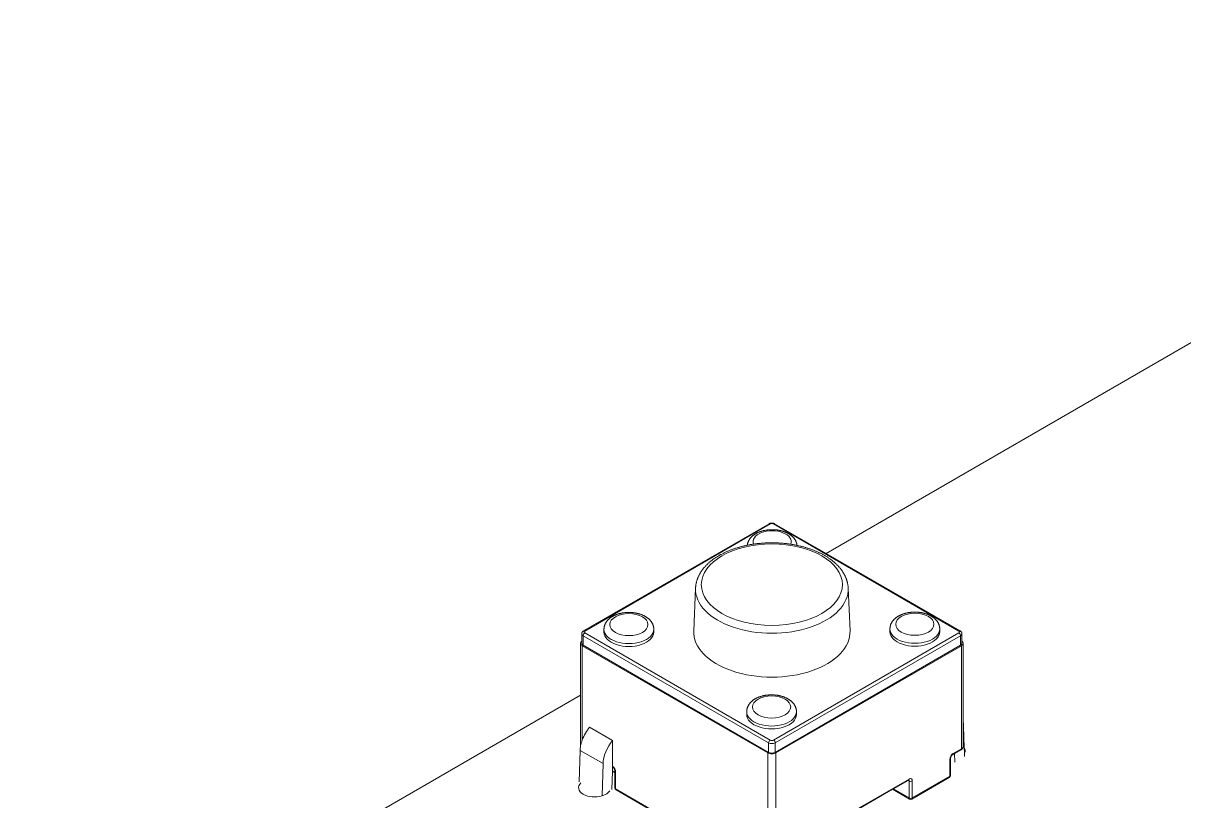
# Model space of a CAD drawing. Header units: millimetres. Extents: x 15 to 415, y 5 to 292.
# Drawn here: x 258.3 to 309.2, y 118.9 to 153 of the extents above; entities that cross this region are included whole.
import ezdxf

# ---------------------------------------------------------------- set-up
doc = ezdxf.new("R2010")
doc.units = ezdxf.units.MM
doc.layers.add('Geometries', color=7, linetype='Continuous')

msp = doc.modelspace()

# ---------------------------------------------------------------- linework, layer by layer
at = {"layer": 'Geometries', "linetype": 'Continuous', "lineweight": 15}
for p, q in [((293.505, 129.769), (333.766, 153.014)), ((291.005, 131.071), (282.869, 126.374)), ((291.056, 131.066), (282.92, 126.369)), ((299.336, 126.369), (291.2, 131.066)), ((293.505, 129.769), (291.25, 131.071)), ((299.386, 126.374), (293.505, 129.769)), ((287.78, 128.249), (287.7, 126.376)), ((287.78, 128.254), (287.78, 128.25)), ((287.78, 128.249), (287.78, 128.25)), ((294.475, 128.264), (294.475, 128.267)), ((294.556, 126.376), (294.476, 128.249)), ((282.92, 126.286), (291.056, 121.589)), ((283.764, 126.445), (283.764, 126.32)), ((285.948, 126.32), (285.948, 126.445)), ((291.2, 121.589), (299.336, 126.286)), ((296.307, 126.459), (296.307, 126.335)), ((298.491, 126.335), (298.491, 126.459)), ((282.738, 125.83), (282.738, 123.553)), ((282.788, 126.246), (282.788, 126.246)), ((282.788, 126.245), (282.788, 126.246)), ((282.788, 126.245), (282.788, 125.918)), ((282.788, 125.918), (282.788, 125.83)), ((290.984, 121.464), (282.848, 126.162)), ((282.848, 126.162), (282.848, 125.747)), ((290.984, 121.049), (282.848, 125.747)), ((299.408, 126.162), (291.271, 121.464)), ((299.408, 125.747), (291.271, 121.049)), ((299.408, 126.162), (299.408, 125.747)), ((299.467, 125.918), (299.467, 126.245)), ((299.467, 125.83), (299.467, 125.918)), ((299.518, 122.373), (299.518, 125.83)), ((282.812, 125.726), (290.948, 121.029)), ((282.812, 125.726), (282.812, 121.597)), ((291.307, 121.029), (299.443, 125.726)), ((299.443, 121.205), (299.443, 125.726)), ((258.29, 109.438), (282.738, 123.553)), ((282.738, 123.553), (282.738, 121.333)), ((290.023, 122.831), (290.023, 122.707)), ((292.207, 122.707), (292.207, 122.831)), ((299.518, 121.309), (299.518, 122.373)), ((299.569, 121.259), (299.54, 122.201)), ((283.135, 122.152), (284.141, 121.571)), ((284.141, 120.437), (284.141, 121.571)), ((290.984, 121.464), (290.984, 121.049)), ((291.271, 121.464), (291.271, 121.049)), ((299.076, 120.993), (299.443, 121.205)), ((299.138, 120.994), (299.422, 121.158)), ((299.577, 121.014), (299.569, 121.259)), ((282.674, 119.757), (282.715, 121.135)), ((283.721, 120.554), (282.715, 121.135)), ((290.948, 116.508), (290.948, 121.029)), ((291.307, 121.029), (291.307, 116.508)), ((298.933, 119.998), (298.933, 120.744)), ((298.962, 120.727), (298.962, 120.786)), ((298.962, 120.039), (298.962, 120.727)), ((299.055, 120.946), (299.138, 120.994)), ((299.15, 120.621), (299.138, 120.994)), ((299.581, 120.87), (299.577, 121.014)), ((283.679, 119.14), (283.721, 120.554)), ((284.112, 119.425), (284.135, 120.209)), ((284.135, 120.209), (284.136, 120.242)), ((284.135, 120.209), (284.242, 120.146)), ((284.136, 120.242), (284.141, 120.403)), ((284.136, 120.242), (284.242, 120.181)), ((284.141, 120.437), (284.141, 120.429)), ((284.141, 120.406), (284.141, 120.429)), ((284.141, 120.403), (284.141, 120.406)), ((284.141, 120.403), (284.15, 120.398)), ((284.242, 120.237), (284.242, 120.181)), ((284.242, 120.181), (284.242, 120.146)), ((284.242, 120.146), (284.242, 119.491)), ((284.272, 120.196), (284.272, 119.449)), ((293.606, 117.835), (297.144, 119.878)), ((296.456, 119.446), (297.102, 119.819)), ((297.102, 119.819), (297.123, 119.831)), ((297.144, 119.795), (297.102, 119.819)), ((297.144, 119.048), (297.144, 119.795)), ((297.267, 119.002), (298.912, 119.951)), ((297.288, 119.048), (298.933, 119.998)), ((297.288, 119.795), (297.288, 119.048)), ((284.272, 119.449), (289.176, 116.618)), ((284.293, 119.403), (289.175, 116.584)), ((293.585, 117.788), (296.426, 119.428)), ((296.426, 119.428), (296.456, 119.446)), ((296.426, 119.428), (297.166, 119.002)), ((296.456, 119.446), (297.144, 119.048))]:
    msp.add_line(p, q, dxfattribs=at)
at = {"layer": 'Geometries', "linetype": 'Continuous', "lineweight": 15, "flags": 128}
for points in [[(291.25, 131.071), (291.245, 131.074), (291.24, 131.077), (291.236, 131.079), (291.232, 131.081), (291.229, 131.082), (291.227, 131.083), (291.225, 131.084), (291.223, 131.085), (291.22, 131.086), (291.218, 131.086), (291.216, 131.087), (291.212, 131.088), (291.208, 131.09), (291.202, 131.092), (291.196, 131.094), (291.189, 131.095), (291.179, 131.097), (291.17, 131.099), (291.162, 131.1), (291.154, 131.101), (291.145, 131.102), (291.134, 131.102), (291.122, 131.102), (291.112, 131.102), (291.102, 131.101), (291.093, 131.1), (291.085, 131.099), (291.078, 131.098), (291.072, 131.097), (291.067, 131.095), (291.063, 131.094), (291.058, 131.093), (291.055, 131.092), (291.051, 131.091), (291.048, 131.09), (291.044, 131.089), (291.039, 131.087), (291.034, 131.085), (291.029, 131.083), (291.025, 131.081), (291.02, 131.079), (291.018, 131.078), (291.016, 131.077), (291.015, 131.077), (291.012, 131.075), (291.009, 131.074), (291.005, 131.071)], [(291.2, 131.066), (291.193, 131.07), (291.185, 131.073), (291.177, 131.076), (291.168, 131.079), (291.159, 131.081), (291.149, 131.082), (291.138, 131.083), (291.128, 131.084), (291.117, 131.083), (291.107, 131.082), (291.097, 131.081), (291.087, 131.079), (291.078, 131.076), (291.07, 131.073), (291.063, 131.07), (291.056, 131.066)], [(290.42, 130.635), (290.412, 130.63), (290.397, 130.621), (290.382, 130.611), (290.367, 130.602), (290.352, 130.592), (290.338, 130.582), (290.324, 130.571), (290.31, 130.561), (290.297, 130.55), (290.284, 130.54), (290.271, 130.528), (290.259, 130.517), (290.247, 130.506), (290.235, 130.494), (290.223, 130.483), (290.212, 130.471), (290.201, 130.459), (290.191, 130.447), (290.181, 130.434), (290.171, 130.422), (290.162, 130.409), (290.153, 130.397), (290.144, 130.384), (290.136, 130.371), (290.128, 130.358), (290.121, 130.345), (290.114, 130.332), (290.107, 130.319), (290.1, 130.305), (290.094, 130.292), (290.089, 130.279), (290.083, 130.265), (290.079, 130.252), (290.074, 130.238), (290.07, 130.224), (290.066, 130.211), (290.063, 130.197), (290.059, 130.183), (290.057, 130.169), (290.054, 130.155), (290.052, 130.142), (290.051, 130.129)], [(292.23, 130.123), (292.229, 130.133), (292.227, 130.147), (292.225, 130.16), (292.223, 130.174), (292.22, 130.188), (292.217, 130.201), (292.213, 130.215), (292.209, 130.228), (292.205, 130.242), (292.201, 130.255), (292.196, 130.269), (292.19, 130.282), (292.185, 130.295), (292.179, 130.308), (292.172, 130.321), (292.166, 130.334), (292.158, 130.347), (292.151, 130.36), (292.143, 130.373), (292.135, 130.385), (292.127, 130.398), (292.118, 130.41), (292.109, 130.423), (292.099, 130.435), (292.089, 130.447), (292.079, 130.459), (292.068, 130.471), (292.057, 130.482), (292.046, 130.494), (292.034, 130.505), (292.023, 130.517), (292.01, 130.528), (291.998, 130.538), (291.985, 130.549), (291.972, 130.56), (291.958, 130.57), (291.944, 130.58), (291.93, 130.59), (291.916, 130.6), (291.901, 130.61), (291.886, 130.619), (291.871, 130.628), (291.856, 130.637), (291.84, 130.646), (291.824, 130.655), (291.808, 130.663), (291.792, 130.671), (291.775, 130.679), (291.759, 130.687), (291.742, 130.694), (291.725, 130.701), (291.707, 130.708), (291.69, 130.715), (291.672, 130.721), (291.654, 130.728), (291.637, 130.734), (291.618, 130.74), (291.6, 130.745), (291.582, 130.751), (291.563, 130.756), (291.545, 130.761), (291.526, 130.765), (291.507, 130.77), (291.488, 130.774), (291.469, 130.778), (291.45, 130.782), (291.431, 130.785), (291.412, 130.789), (291.392, 130.792), (291.373, 130.795), (291.354, 130.797), (291.334, 130.8), (291.314, 130.802), (291.295, 130.804), (291.275, 130.805), (291.255, 130.807), (291.236, 130.808), (291.216, 130.809), (291.196, 130.81), (291.176, 130.81), (291.156, 130.811), (291.136, 130.811), (291.117, 130.81), (291.097, 130.81), (291.077, 130.809), (291.057, 130.809), (291.037, 130.808), (291.018, 130.806), (290.998, 130.805), (290.978, 130.803), (290.959, 130.801), (290.939, 130.799), (290.92, 130.796), (290.9, 130.794), (290.881, 130.791), (290.861, 130.787), (290.842, 130.784), (290.823, 130.78), (290.804, 130.777), (290.785, 130.773), (290.766, 130.768), (290.747, 130.764), (290.729, 130.759), (290.71, 130.754), (290.692, 130.749), (290.673, 130.743), (290.655, 130.738), (290.637, 130.732), (290.619, 130.725), (290.602, 130.719), (290.584, 130.712), (290.567, 130.706), (290.549, 130.698), (290.532, 130.691), (290.515, 130.684), (290.499, 130.676), (290.482, 130.668), (290.466, 130.66), (290.45, 130.651), (290.434, 130.643), (290.42, 130.635)], [(290.051, 130.129), (290.049, 130.128), (290.017, 130.122), (289.984, 130.115), (289.951, 130.107), (289.919, 130.1), (289.886, 130.092), (289.854, 130.085), (289.822, 130.076), (289.79, 130.068), (289.758, 130.06), (289.726, 130.051), (289.694, 130.042), (289.663, 130.033), (289.632, 130.024), (289.6, 130.015), (289.569, 130.005), (289.539, 129.995), (289.508, 129.985), (289.477, 129.975), (289.447, 129.964), (289.417, 129.954), (289.387, 129.943), (289.357, 129.932), (289.328, 129.921), (289.298, 129.909), (289.269, 129.898), (289.24, 129.886), (289.211, 129.874), (289.182, 129.862), (289.154, 129.85), (289.126, 129.837), (289.098, 129.824), (289.07, 129.812), (289.042, 129.799), (289.015, 129.785), (288.988, 129.772), (288.961, 129.758), (288.934, 129.744), (288.908, 129.73), (288.881, 129.716), (288.855, 129.702), (288.83, 129.687), (288.812, 129.677)], [(290.093, 130.137), (290.083, 130.135), (290.051, 130.129)], [(290.322, 130.176), (290.316, 130.175), (290.283, 130.17), (290.249, 130.165), (290.216, 130.159), (290.182, 130.154), (290.149, 130.148), (290.116, 130.141), (290.093, 130.137)], [(291.957, 130.173), (291.933, 130.176), (291.9, 130.181), (291.866, 130.186), (291.832, 130.19), (291.798, 130.194), (291.764, 130.199), (291.73, 130.202), (291.695, 130.206), (291.661, 130.209), (291.627, 130.213), (291.592, 130.216), (291.558, 130.218), (291.523, 130.221), (291.489, 130.223), (291.454, 130.225), (291.42, 130.227), (291.385, 130.229), (291.35, 130.23), (291.316, 130.232), (291.281, 130.233), (291.246, 130.234), (291.212, 130.234), (291.177, 130.235), (291.142, 130.235), (291.107, 130.235), (291.073, 130.235), (291.038, 130.234), (291.003, 130.234), (290.969, 130.233), (290.934, 130.232), (290.899, 130.23), (290.865, 130.229), (290.83, 130.227), (290.795, 130.225), (290.761, 130.223), (290.726, 130.22), (290.692, 130.218), (290.657, 130.215), (290.623, 130.212), (290.589, 130.209), (290.554, 130.205), (290.52, 130.202), (290.486, 130.198), (290.452, 130.194), (290.418, 130.189), (290.384, 130.185), (290.35, 130.18), (290.322, 130.176)], [(292.163, 130.137), (292.134, 130.142), (292.101, 130.149), (292.068, 130.155), (292.034, 130.16), (292.001, 130.166), (291.967, 130.171), (291.957, 130.173)], [(292.23, 130.123), (292.201, 130.13), (292.168, 130.136), (292.163, 130.137)], [(293.394, 129.705), (293.37, 129.719), (293.343, 129.733), (293.317, 129.747), (293.29, 129.76), (293.263, 129.774), (293.236, 129.787), (293.209, 129.801), (293.181, 129.814), (293.153, 129.827), (293.125, 129.839), (293.097, 129.852), (293.068, 129.864), (293.04, 129.876), (293.011, 129.888), (292.982, 129.9), (292.952, 129.911), (292.923, 129.923), (292.893, 129.934), (292.864, 129.945), (292.834, 129.956), (292.803, 129.966), (292.773, 129.977), (292.742, 129.987), (292.712, 129.997), (292.681, 130.007), (292.65, 130.016), (292.619, 130.026), (292.587, 130.035), (292.556, 130.044), (292.524, 130.053), (292.492, 130.061), (292.461, 130.07), (292.429, 130.078), (292.396, 130.086), (292.364, 130.094), (292.332, 130.101), (292.299, 130.109), (292.266, 130.116), (292.233, 130.123), (292.23, 130.123)], [(288.812, 129.677), (288.799, 129.67), (288.774, 129.655), (288.749, 129.64), (288.724, 129.624), (288.699, 129.609), (288.675, 129.594), (288.651, 129.578), (288.628, 129.562), (288.604, 129.546), (288.581, 129.53), (288.558, 129.513), (288.536, 129.497), (288.513, 129.48), (288.491, 129.463), (288.47, 129.446), (288.448, 129.429), (288.427, 129.412), (288.406, 129.394), (288.386, 129.377), (288.366, 129.359), (288.346, 129.341), (288.326, 129.323), (288.307, 129.305), (288.288, 129.287), (288.269, 129.268), (288.251, 129.25), (288.233, 129.231), (288.215, 129.212), (288.198, 129.194), (288.181, 129.174), (288.164, 129.155), (288.148, 129.136), (288.132, 129.117), (288.116, 129.097), (288.101, 129.078), (288.086, 129.058), (288.071, 129.038), (288.057, 129.018), (288.043, 128.998), (288.029, 128.978), (288.016, 128.958), (288.003, 128.938), (287.995, 128.926)], [(294.26, 128.926), (294.259, 128.927), (294.247, 128.947), (294.234, 128.968), (294.22, 128.988), (294.206, 129.008), (294.192, 129.027), (294.178, 129.047), (294.163, 129.067), (294.148, 129.086), (294.133, 129.106), (294.117, 129.125), (294.101, 129.145), (294.084, 129.164), (294.067, 129.183), (294.05, 129.202), (294.033, 129.22), (294.015, 129.239), (293.997, 129.258), (293.979, 129.276), (293.96, 129.294), (293.941, 129.313), (293.921, 129.331), (293.902, 129.349), (293.882, 129.366), (293.861, 129.384), (293.841, 129.401), (293.82, 129.419), (293.799, 129.436), (293.777, 129.453), (293.755, 129.47), (293.733, 129.487), (293.711, 129.503), (293.688, 129.52), (293.665, 129.536), (293.642, 129.552), (293.619, 129.568), (293.595, 129.584), (293.571, 129.6), (293.547, 129.615), (293.522, 129.63), (293.497, 129.646), (293.472, 129.66), (293.447, 129.675), (293.421, 129.69), (293.396, 129.704), (293.394, 129.705)], [(287.995, 128.926), (287.99, 128.918), (287.978, 128.897), (287.966, 128.877), (287.955, 128.856), (287.944, 128.835), (287.933, 128.815), (287.922, 128.794), (287.912, 128.773), (287.903, 128.752), (287.893, 128.731), (287.884, 128.71), (287.876, 128.689), (287.868, 128.668), (287.86, 128.647), (287.852, 128.626), (287.845, 128.605), (287.838, 128.584), (287.832, 128.562), (287.826, 128.541), (287.82, 128.52), (287.815, 128.498), (287.81, 128.477), (287.805, 128.455), (287.801, 128.434), (287.797, 128.413), (287.794, 128.391), (287.791, 128.37), (287.788, 128.348), (287.786, 128.327), (287.784, 128.305), (287.782, 128.283), (287.781, 128.262), (287.78, 128.254)], [(294.475, 128.267), (294.474, 128.274), (294.473, 128.296), (294.471, 128.318), (294.469, 128.339), (294.466, 128.36), (294.463, 128.382), (294.46, 128.403), (294.456, 128.425), (294.452, 128.446), (294.447, 128.468), (294.443, 128.489), (294.438, 128.51), (294.432, 128.532), (294.426, 128.553), (294.42, 128.574), (294.413, 128.595), (294.406, 128.616), (294.399, 128.637), (294.392, 128.658), (294.384, 128.68), (294.375, 128.7), (294.366, 128.721), (294.357, 128.742), (294.348, 128.763), (294.338, 128.784), (294.328, 128.805), (294.317, 128.825), (294.306, 128.846), (294.295, 128.866), (294.284, 128.887), (294.272, 128.907), (294.26, 128.926)], [(294.476, 128.249), (294.475, 128.253), (294.475, 128.264)], [(284.137, 127.007), (284.128, 127.002), (284.113, 126.993), (284.098, 126.983), (284.083, 126.974), (284.068, 126.964), (284.054, 126.954), (284.04, 126.943), (284.026, 126.933), (284.013, 126.922), (284, 126.912), (283.987, 126.9), (283.975, 126.889), (283.963, 126.878), (283.951, 126.866), (283.939, 126.855), (283.928, 126.843), (283.917, 126.831), (283.907, 126.819), (283.897, 126.806), (283.887, 126.794), (283.878, 126.781), (283.869, 126.769), (283.86, 126.756), (283.852, 126.743), (283.844, 126.73), (283.837, 126.717), (283.83, 126.704), (283.823, 126.691), (283.816, 126.677), (283.81, 126.664), (283.805, 126.651), (283.8, 126.637), (283.795, 126.624), (283.79, 126.61), (283.786, 126.596), (283.782, 126.583), (283.779, 126.569), (283.776, 126.555), (283.773, 126.541), (283.771, 126.527), (283.769, 126.514), (283.767, 126.5), (283.766, 126.486), (283.766, 126.484)], [(284.969, 127.179), (284.952, 127.18), (284.932, 127.181), (284.912, 127.182), (284.892, 127.182), (284.872, 127.183), (284.853, 127.183), (284.833, 127.182), (284.813, 127.182), (284.793, 127.181), (284.773, 127.181), (284.754, 127.18), (284.734, 127.178), (284.714, 127.177), (284.694, 127.175), (284.675, 127.173), (284.655, 127.171), (284.636, 127.168), (284.616, 127.166), (284.597, 127.163), (284.577, 127.159), (284.558, 127.156), (284.539, 127.152), (284.52, 127.149), (284.501, 127.145), (284.482, 127.14), (284.463, 127.136), (284.445, 127.131), (284.426, 127.126), (284.408, 127.121), (284.389, 127.115), (284.371, 127.109), (284.353, 127.104), (284.335, 127.097), (284.318, 127.091), (284.3, 127.084), (284.283, 127.078), (284.265, 127.07), (284.248, 127.063), (284.231, 127.056), (284.215, 127.048), (284.198, 127.04), (284.182, 127.032), (284.166, 127.023), (284.15, 127.015), (284.137, 127.007)], [(285.948, 126.445), (285.948, 126.449), (285.948, 126.463), (285.947, 126.477), (285.946, 126.491), (285.945, 126.505), (285.943, 126.518), (285.941, 126.532), (285.939, 126.546), (285.936, 126.56), (285.933, 126.573), (285.929, 126.587), (285.925, 126.6), (285.921, 126.614), (285.917, 126.627), (285.912, 126.641), (285.906, 126.654), (285.901, 126.667), (285.895, 126.68), (285.888, 126.693), (285.882, 126.706), (285.875, 126.719), (285.867, 126.732), (285.859, 126.745), (285.851, 126.757), (285.843, 126.77), (285.834, 126.782), (285.825, 126.795), (285.815, 126.807), (285.805, 126.819), (285.795, 126.831), (285.784, 126.843), (285.773, 126.854), (285.762, 126.866), (285.751, 126.877), (285.739, 126.889), (285.726, 126.9), (285.714, 126.91), (285.701, 126.921), (285.688, 126.932), (285.674, 126.942), (285.66, 126.952), (285.646, 126.962), (285.632, 126.972), (285.617, 126.982), (285.602, 126.991), (285.587, 127), (285.572, 127.009), (285.556, 127.018), (285.54, 127.027), (285.524, 127.035), (285.508, 127.043), (285.491, 127.051), (285.475, 127.059), (285.458, 127.066), (285.441, 127.073), (285.423, 127.08), (285.406, 127.087), (285.388, 127.093), (285.371, 127.1), (285.353, 127.106), (285.335, 127.112), (285.316, 127.117), (285.298, 127.123), (285.28, 127.128), (285.261, 127.133), (285.242, 127.137), (285.223, 127.142), (285.205, 127.146), (285.185, 127.15), (285.166, 127.154), (285.147, 127.157), (285.128, 127.161), (285.109, 127.164), (285.089, 127.167), (285.07, 127.169), (285.05, 127.172), (285.031, 127.174), (285.011, 127.176), (284.991, 127.177), (284.971, 127.179), (284.969, 127.179)], [(296.679, 127.021), (296.671, 127.016), (296.656, 127.007), (296.641, 126.998), (296.626, 126.988), (296.611, 126.978), (296.597, 126.968), (296.583, 126.958), (296.569, 126.947), (296.556, 126.937), (296.543, 126.926), (296.53, 126.915), (296.518, 126.904), (296.506, 126.892), (296.494, 126.881), (296.482, 126.869), (296.471, 126.857), (296.46, 126.845), (296.45, 126.833), (296.44, 126.821), (296.43, 126.808), (296.421, 126.796), (296.412, 126.783), (296.403, 126.77), (296.395, 126.757), (296.387, 126.745), (296.38, 126.731), (296.373, 126.718), (296.366, 126.705), (296.359, 126.692), (296.353, 126.678), (296.348, 126.665), (296.342, 126.651), (296.338, 126.638), (296.333, 126.624), (296.329, 126.611), (296.325, 126.597), (296.322, 126.583), (296.318, 126.569), (296.316, 126.556), (296.313, 126.542), (296.311, 126.528), (296.31, 126.514), (296.309, 126.5), (296.308, 126.486), (296.307, 126.472), (296.307, 126.459)], [(297.264, 127.192), (297.257, 127.191), (297.237, 127.189), (297.218, 127.187), (297.198, 127.185), (297.179, 127.183), (297.159, 127.18), (297.14, 127.177), (297.12, 127.174), (297.101, 127.17), (297.082, 127.167), (297.063, 127.163), (297.044, 127.159), (297.025, 127.155), (297.006, 127.15), (296.988, 127.145), (296.969, 127.14), (296.951, 127.135), (296.932, 127.13), (296.914, 127.124), (296.896, 127.118), (296.878, 127.112), (296.861, 127.105), (296.843, 127.099), (296.826, 127.092), (296.808, 127.085), (296.791, 127.078), (296.774, 127.07), (296.758, 127.062), (296.741, 127.054), (296.725, 127.046), (296.709, 127.038), (296.693, 127.029), (296.679, 127.021)], [(298.491, 126.483), (298.49, 126.491), (298.489, 126.505), (298.488, 126.519), (298.486, 126.533), (298.484, 126.547), (298.482, 126.56), (298.479, 126.574), (298.476, 126.588), (298.472, 126.601), (298.468, 126.615), (298.464, 126.628), (298.459, 126.642), (298.455, 126.655), (298.449, 126.668), (298.444, 126.682), (298.438, 126.695), (298.431, 126.708), (298.424, 126.721), (298.417, 126.734), (298.41, 126.747), (298.402, 126.759), (298.394, 126.772), (298.386, 126.784), (298.377, 126.797), (298.368, 126.809), (298.358, 126.821), (298.348, 126.833), (298.338, 126.845), (298.327, 126.857), (298.316, 126.869), (298.305, 126.88), (298.293, 126.892), (298.282, 126.903), (298.269, 126.914), (298.257, 126.925), (298.244, 126.936), (298.231, 126.946), (298.217, 126.957), (298.203, 126.967), (298.189, 126.977), (298.175, 126.986), (298.16, 126.996), (298.145, 127.005), (298.13, 127.015), (298.115, 127.024), (298.099, 127.032), (298.083, 127.041), (298.067, 127.049), (298.051, 127.057), (298.034, 127.065), (298.018, 127.073), (298.001, 127.08), (297.984, 127.088), (297.966, 127.095), (297.949, 127.101), (297.931, 127.108), (297.913, 127.114), (297.895, 127.12), (297.877, 127.126), (297.859, 127.132), (297.841, 127.137), (297.822, 127.142), (297.804, 127.147), (297.785, 127.152), (297.766, 127.156), (297.747, 127.16), (297.728, 127.164), (297.709, 127.168), (297.69, 127.172), (297.671, 127.175), (297.651, 127.178), (297.632, 127.181), (297.613, 127.184), (297.593, 127.186), (297.573, 127.188), (297.554, 127.19), (297.534, 127.192), (297.514, 127.193), (297.495, 127.194), (297.475, 127.195), (297.455, 127.196), (297.435, 127.197), (297.415, 127.197), (297.395, 127.197), (297.376, 127.197), (297.356, 127.196), (297.336, 127.196), (297.316, 127.195), (297.296, 127.194), (297.277, 127.193), (297.264, 127.192)], [(282.869, 126.374), (282.864, 126.371), (282.86, 126.369), (282.858, 126.367), (282.855, 126.365), (282.852, 126.363), (282.849, 126.361), (282.847, 126.359), (282.844, 126.357), (282.841, 126.354), (282.838, 126.351), (282.835, 126.349), (282.832, 126.346), (282.828, 126.342), (282.824, 126.338), (282.821, 126.334), (282.819, 126.331), (282.816, 126.328), (282.813, 126.323), (282.81, 126.319), (282.808, 126.316), (282.807, 126.313), (282.805, 126.309), (282.803, 126.306), (282.801, 126.301), (282.799, 126.297), (282.797, 126.293), (282.796, 126.29), (282.795, 126.286), (282.794, 126.283), (282.793, 126.279), (282.792, 126.274), (282.791, 126.269), (282.79, 126.264), (282.79, 126.262), (282.789, 126.26), (282.789, 126.258), (282.789, 126.256), (282.789, 126.253), (282.788, 126.249), (282.788, 126.246)], [(282.92, 126.369), (282.914, 126.365), (282.908, 126.361), (282.903, 126.356), (282.898, 126.351), (282.895, 126.345), (282.892, 126.339), (282.891, 126.334), (282.89, 126.327), (282.891, 126.321), (282.892, 126.315), (282.895, 126.31), (282.898, 126.304), (282.903, 126.299), (282.908, 126.294), (282.914, 126.29), (282.92, 126.286)], [(283.766, 126.484), (283.765, 126.472), (283.764, 126.458), (283.764, 126.445)], [(298.491, 126.459), (298.491, 126.464), (298.491, 126.478), (298.491, 126.483)], [(299.467, 126.245), (299.467, 126.249), (299.467, 126.255), (299.466, 126.262), (299.465, 126.269), (299.463, 126.276), (299.462, 126.283), (299.459, 126.289), (299.457, 126.296), (299.454, 126.302), (299.451, 126.309), (299.448, 126.315), (299.444, 126.321), (299.44, 126.327), (299.435, 126.333), (299.431, 126.338), (299.426, 126.344), (299.421, 126.349), (299.415, 126.354), (299.409, 126.359), (299.403, 126.363), (299.396, 126.368), (299.39, 126.372), (299.386, 126.374)], [(290.396, 123.393), (290.387, 123.388), (290.372, 123.379), (290.357, 123.37), (290.342, 123.36), (290.327, 123.35), (290.313, 123.34), (290.299, 123.33), (290.285, 123.319), (290.272, 123.309), (290.259, 123.298), (290.246, 123.287), (290.234, 123.276), (290.222, 123.264), (290.21, 123.253), (290.198, 123.241), (290.187, 123.229), (290.176, 123.217), (290.166, 123.205), (290.156, 123.193), (290.146, 123.18), (290.137, 123.168), (290.128, 123.155), (290.119, 123.142), (290.111, 123.129), (290.103, 123.117), (290.102, 123.114)], [(290.699, 123.516), (290.685, 123.512), (290.667, 123.507), (290.648, 123.502), (290.63, 123.496), (290.612, 123.49), (290.594, 123.484), (290.577, 123.477), (290.559, 123.471), (290.542, 123.464), (290.524, 123.457), (290.507, 123.45), (290.49, 123.442), (290.474, 123.434), (290.457, 123.426), (290.441, 123.418), (290.425, 123.41), (290.409, 123.401), (290.396, 123.393)], [(292.207, 122.831), (292.207, 122.836), (292.207, 122.85), (292.206, 122.863), (292.205, 122.877), (292.204, 122.891), (292.202, 122.905), (292.2, 122.919), (292.198, 122.932), (292.195, 122.946), (292.192, 122.96), (292.188, 122.973), (292.184, 122.987), (292.18, 123), (292.176, 123.014), (292.171, 123.027), (292.165, 123.04), (292.16, 123.054), (292.154, 123.067), (292.147, 123.08), (292.141, 123.093), (292.134, 123.106), (292.126, 123.119), (292.118, 123.131), (292.11, 123.144), (292.102, 123.156), (292.093, 123.169), (292.084, 123.181), (292.074, 123.193), (292.064, 123.205), (292.054, 123.217), (292.043, 123.229), (292.032, 123.241), (292.021, 123.252), (292.01, 123.264), (291.998, 123.275), (291.985, 123.286), (291.973, 123.297), (291.96, 123.308), (291.947, 123.318), (291.933, 123.328), (291.919, 123.339), (291.905, 123.349), (291.891, 123.358), (291.876, 123.368), (291.861, 123.377), (291.846, 123.387), (291.831, 123.396), (291.815, 123.404), (291.799, 123.413), (291.783, 123.421), (291.767, 123.429), (291.75, 123.437), (291.734, 123.445), (291.717, 123.452), (291.7, 123.46), (291.682, 123.467), (291.665, 123.473), (291.647, 123.48), (291.63, 123.486), (291.612, 123.492), (291.594, 123.498), (291.575, 123.504), (291.557, 123.509), (291.539, 123.514), (291.52, 123.519), (291.501, 123.524), (291.482, 123.528), (291.463, 123.532), (291.444, 123.536), (291.425, 123.54), (291.406, 123.544), (291.387, 123.547), (291.368, 123.55), (291.348, 123.553), (291.329, 123.556), (291.309, 123.558), (291.289, 123.56), (291.27, 123.562), (291.25, 123.564), (291.23, 123.565), (291.211, 123.566), (291.191, 123.567), (291.171, 123.568), (291.151, 123.569), (291.131, 123.569), (291.112, 123.569), (291.092, 123.569), (291.072, 123.568), (291.052, 123.568), (291.032, 123.567), (291.013, 123.566), (290.993, 123.565), (290.973, 123.563), (290.953, 123.561), (290.934, 123.559), (290.914, 123.557), (290.895, 123.555), (290.875, 123.552), (290.856, 123.549), (290.836, 123.546), (290.817, 123.542), (290.798, 123.539), (290.779, 123.535), (290.76, 123.531), (290.741, 123.527), (290.722, 123.522), (290.704, 123.517), (290.699, 123.516)], [(290.087, 123.088), (290.082, 123.077), (290.075, 123.064), (290.069, 123.05), (290.064, 123.037), (290.059, 123.023), (290.054, 123.01), (290.049, 122.996), (290.045, 122.983), (290.041, 122.969), (290.038, 122.955), (290.035, 122.941), (290.032, 122.928), (290.03, 122.914), (290.028, 122.9), (290.026, 122.886), (290.025, 122.872), (290.024, 122.858), (290.023, 122.844), (290.023, 122.831)], [(290.102, 123.114), (290.096, 123.103), (290.089, 123.09), (290.087, 123.088)], [(299.422, 121.158), (299.427, 121.161), (299.435, 121.166), (299.442, 121.171), (299.449, 121.177), (299.456, 121.182), (299.463, 121.188), (299.469, 121.194), (299.475, 121.2), (299.48, 121.207), (299.485, 121.213), (299.49, 121.22), (299.494, 121.226), (299.498, 121.233), (299.502, 121.24), (299.505, 121.248), (299.508, 121.255), (299.511, 121.262), (299.513, 121.269), (299.514, 121.277), (299.516, 121.284), (299.517, 121.291), (299.518, 121.299), (299.518, 121.306), (299.518, 121.309)], [(298.962, 120.786), (298.962, 120.787), (298.963, 120.791), (298.963, 120.795), (298.963, 120.799), (298.964, 120.803), (298.965, 120.807), (298.965, 120.812), (298.967, 120.817), (298.968, 120.822), (298.969, 120.827), (298.971, 120.833), (298.973, 120.838), (298.975, 120.844), (298.977, 120.849), (298.98, 120.855), (298.982, 120.86)], [(298.982, 120.86), (298.982, 120.86), (298.985, 120.866), (298.988, 120.872), (298.991, 120.877), (298.995, 120.883), (298.998, 120.888), (299.002, 120.893), (299.005, 120.898), (299.009, 120.903), (299.013, 120.908), (299.016, 120.913), (299.02, 120.917), (299.024, 120.921), (299.028, 120.925), (299.032, 120.929), (299.035, 120.932), (299.039, 120.935), (299.043, 120.938), (299.046, 120.94), (299.049, 120.943), (299.052, 120.945), (299.055, 120.946), (299.055, 120.946)], [(284.15, 120.398), (284.151, 120.397), (284.154, 120.396), (284.157, 120.393), (284.16, 120.391), (284.164, 120.389), (284.167, 120.386), (284.171, 120.382), (284.175, 120.379), (284.178, 120.375), (284.182, 120.371), (284.186, 120.367), (284.19, 120.363), (284.193, 120.358), (284.197, 120.354), (284.201, 120.349), (284.204, 120.344), (284.208, 120.338), (284.211, 120.333), (284.214, 120.327), (284.218, 120.322), (284.22, 120.316), (284.223, 120.311), (284.226, 120.305), (284.228, 120.299), (284.231, 120.294), (284.233, 120.288), (284.234, 120.283), (284.236, 120.277), (284.237, 120.272), (284.239, 120.267), (284.24, 120.262), (284.241, 120.257), (284.241, 120.253), (284.242, 120.249), (284.242, 120.245), (284.242, 120.241), (284.242, 120.238), (284.242, 120.237)], [(297.123, 119.831), (297.125, 119.832), (297.127, 119.833), (297.13, 119.834), (297.131, 119.835)], [(297.131, 119.835), (297.132, 119.835), (297.134, 119.836), (297.135, 119.836), (297.136, 119.837), (297.137, 119.837), (297.137, 119.837), (297.138, 119.837)]]:
    msp.add_lwpolyline(points, dxfattribs=at)
at = {"layer": 'Geometries', "linetype": 'Continuous', "lineweight": 15}
for centre, start, end in [((298.861, 120.039), 300, 0), ((284.344, 119.491), 180, 240), ((297.216, 119.09), 240, 300)]:
    msp.add_arc(centre, 0.102, start, end, dxfattribs=at)
for centre, major_axis, start_param, end_param in [((291.056, 130.983), (0.0508, -0.088), 2.356194, 3.141593), ((291.2, 130.983), (0.0508, 0.088), 6.283185, 7.068583), ((291.14, 130.28), (-0.838, 0), 2.917476, 6.499789), ((291.128, 128.201), (3.349, 0), 3.116891, 6.307893), ((282.92, 126.203), (0.0508, 0.088), 0.785398, 2.356194), ((282.92, 126.286), (0.0508, -0.088), 2.356194, 3.14158), ((284.856, 126.445), (1.092, 0), 3.141572, 6.283174), ((284.856, 126.32), (-1.092, 0), 6.283185, 9.424778), ((291.128, 126.327), (-3.429, 0), 6.25849, 9.449473), ((297.399, 126.459), (1.092, 0), 3.141572, 6.283174), ((297.399, 126.335), (-1.092, 0), 6.283185, 9.424778), ((299.336, 126.286), (0.0508, 0.088), 6.283162, 7.068583), ((299.264, 126.327), (-0.102, 0), 2.356195, 3.926991), ((299.336, 126.203), (0.0508, -0.088), 0.785398, 2.356194), ((282.992, 125.83), (-0.254, 0), 5.639684, 6.283185), ((282.992, 125.83), (-0.254, 0), 0, 0.785398), ((282.992, 126.245), (0.203, 0), 3.141534, 3.926991), ((282.992, 125.83), (0.203, 0), 3.141593, 3.926991), ((299.264, 126.245), (0.203, 0), 5.497787, 6.283172), ((299.264, 125.83), (0.203, 0), 5.497787, 6.283185), ((299.264, 125.83), (-0.254, 0), 2.356195, 3.141593), ((299.264, 125.83), (-0.254, 0), 3.141593, 3.785094), ((291.115, 122.831), (1.092, 0), 3.141572, 6.283174), ((291.115, 122.707), (-1.092, 0), 6.283185, 9.424778), ((298.75, 121.713), (0.559, 0.968), 5.532694, 5.737991), ((283.505, 121.559), (-0.559, -0.968), 4.414084, 4.996886), ((283.505, 121.559), (-0.559, -0.968), 5.257584, 5.46288), ((283.505, 121.559), (-0.559, -0.968), 4.996886, 5.257584), ((284.511, 120.979), (-0.559, -0.968), 4.414084, 5.46288), ((291.056, 121.506), (0.0508, 0.088), 0.785398, 2.356194), ((291.128, 121.547), (0.203, 0), 3.926991, 5.497787), ((291.128, 121.63), (-0.102, 0), 0.785398, 2.356195), ((291.2, 121.506), (0.0508, -0.088), 0.785398, 2.356194), ((299.372, 121.246), (0.0508, -0.088), 0, 0.785398), ((299.264, 121.309), (-0.254, 0), 2.356195, 3.141593), ((298.906, 121.13), (-0.7, 0), 2.85121, 3.467513), ((291.128, 121.132), (-0.254, 0), 0.785398, 2.356195), ((291.128, 121.132), (0.203, 0), 3.926991, 5.497787), ((299.076, 120.827), (0.102, 0.176), 0.785398, 2.356194), ((298.861, 120.786), (0.102, 0), 5.497787, 6.282536), ((298.906, 121.13), (-0.7, 0), 1.651714, 1.655538), ((299.005, 121.034), (0.0508, -0.088), 0.000675, 0.785398), ((284.129, 120.279), (0.102, -0.176), 0.785398, 2.268637), ((284.2, 120.486), (-0.0508, -0.088), 6.088284, 6.282536), ((284.344, 120.237), (-0.102, 0), 0.000675, 0.785398), ((283.35, 119.497), (-0.7, 0), 5.726998, 7.068583), ((297.073, 119.919), (0.0508, -0.088), 0, 0.785398), ((297.073, 119.753), (-0.0508, -0.088), 2.356194, 2.975301), ((297.144, 119.712), (0.102, 0.176), 5.497787, 7.068583), ((297.216, 119.836), (-0.102, 0), 0.785398, 2.356195), ((298.861, 120.039), (0.0508, -0.088), 0, 0.785398), ((298.861, 120.039), (0.102, 0), 5.497787, 6.283185), ((283.35, 119.497), (-0.7, 0), 0.785398, 2.061124), ((283.35, 119.497), (-0.7, 0), 2.061124, 2.817822), ((284.344, 119.491), (-0.102, 0), 6.283185, 7.068584), ((284.344, 119.491), (-0.0508, -0.088), 5.497787, 6.283185), ((297.216, 119.09), (-0.102, 0), 0.785398, 2.356195), ((297.216, 119.09), (0.0508, 0.088), 2.356194, 3.141593), ((297.216, 119.09), (0.0508, -0.088), 6.283185, 7.068583)]:
    msp.add_ellipse(centre, major_axis=major_axis, ratio=0.57735, start_param=start_param, end_param=end_param, dxfattribs=at)
for centre, major_axis in [((291.128, 128.401), (-3.095, 0)), ((284.856, 126.652), (-0.838, 0)), ((297.399, 126.666), (-0.838, 0)), ((291.115, 123.038), (-0.838, 0))]:
    msp.add_ellipse(centre, major_axis=major_axis, ratio=0.57735, dxfattribs=at)

doc.saveas('drawing.dxf')
